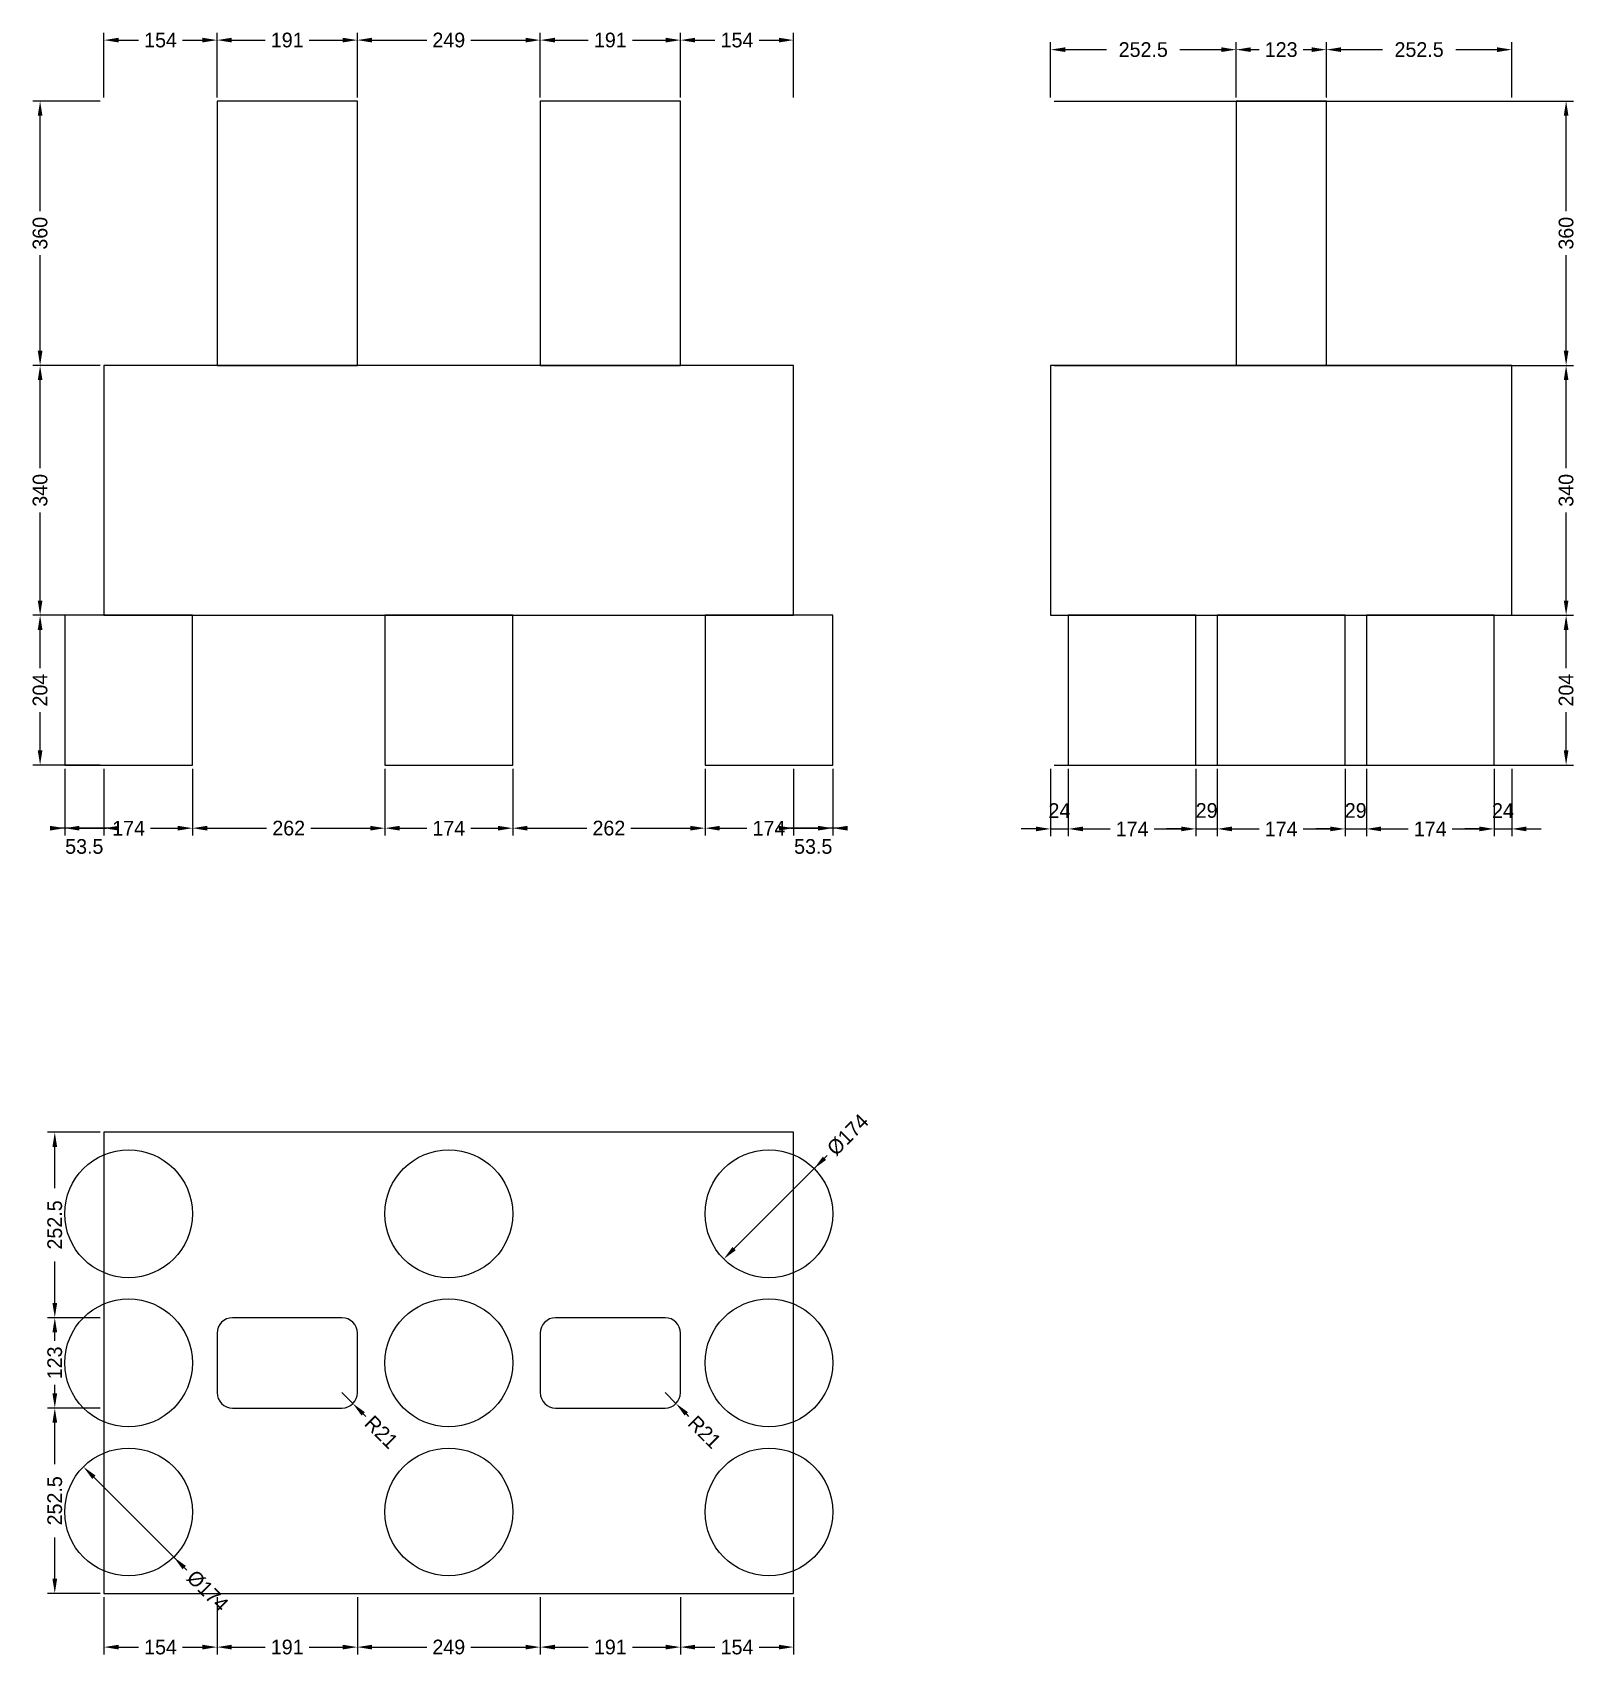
# Model space of a CAD drawing. Header units: metres. Extents: x -97 to 2001, y -83 to 2125.
import ezdxf

# ---------------------------------------------------------------- set-up
doc = ezdxf.new("R2010")
doc.units = ezdxf.units.M
for name, color, linetype in [('chengtai', 7, 'Continuous'), ('dunzhu', 7, 'Continuous'), ('zhuangji', 7, 'Continuous')]:
    doc.layers.add(name, color=color, linetype=linetype)

# ---------------------------------------------------------------- blocks, each defined once
blk = doc.blocks.new('_CLOSEDFILLED')
at = {"color": 0, "linetype": 'BYBLOCK'}
blk.add_solid([(-1, 0.16), (0, 0), (-1, -0.16)], dxfattribs=at)

msp = doc.modelspace()

# ---------------------------------------------------------------- linework, layer by layer
at = {"color": 7}
for p, q in [((0, 2037), (0, 2125)), ((154, 2037), (154, 2125)), ((154, 2037), (154, 2125)), ((345, 2037), (345, 2125)), ((345, 2037), (345, 2125)), ((594, 2037), (594, 2125)), ((594, 2037), (594, 2125)), ((785, 2037), (785, 2125)), ((785, 2037), (785, 2125)), ((939, 2037), (939, 2125)), ((20, 2115), (47, 2115)), ((107, 2115), (134, 2115)), ((174, 2115), (219.5, 2115)), ((279.5, 2115), (325, 2115)), ((365, 2115), (439.5, 2115)), ((499.5, 2115), (574, 2115)), ((614, 2115), (659.5, 2115)), ((719.5, 2115), (765, 2115)), ((805, 2115), (832, 2115)), ((892, 2115), (919, 2115)), ((1289, 2037), (1289, 2112)), ((1309, 2102), (1365.2, 2102)), ((1465.2, 2102), (1521.5, 2102)), ((1541.5, 2037), (1541.5, 2112)), ((1541.5, 2037), (1541.5, 2112)), ((1561.5, 2102), (1573, 2102)), ((1633, 2102), (1644.5, 2102)), ((1664.5, 2037), (1664.5, 2112)), ((1664.5, 2037), (1664.5, 2112)), ((1684.5, 2102), (1740.8, 2102)), ((1840.8, 2102), (1897, 2102)), ((1917, 2037), (1917, 2112)), ((-5, 2032), (-97, 2032)), ((1294, 2032), (2001, 2032)), ((-87, 1882), (-87, 2012)), ((1991, 1882), (1991, 2012)), ((-87, 1692), (-87, 1822)), ((1991, 1692), (1991, 1822)), ((-5, 1672), (-97, 1672)), ((-5, 1672), (-97, 1672)), ((1294, 1672), (2001, 1672)), ((1294, 1672), (2001, 1672)), ((-87, 1532), (-87, 1652)), ((1991, 1532), (1991, 1652)), ((-87, 1352), (-87, 1472)), ((1991, 1352), (1991, 1472)), ((-5, 1332), (-97, 1332)), ((-5, 1332), (-97, 1332)), ((1294, 1332), (2001, 1332)), ((1294, 1332), (2001, 1332)), ((-87, 1260), (-87, 1312)), ((1991, 1260), (1991, 1312)), ((-87, 1148), (-87, 1200)), ((1991, 1148), (1991, 1200)), ((-5, 1128), (-97, 1128)), ((1294, 1128), (2001, 1128)), ((-53.5, 1123), (-53.5, 1032)), ((-53.5, 1123), (-53.5, 1032)), ((0, 1123), (0, 1032)), ((120.5, 1123), (120.5, 1032)), ((120.5, 1123), (120.5, 1032)), ((382.5, 1123), (382.5, 1032)), ((382.5, 1123), (382.5, 1032)), ((556.5, 1123), (556.5, 1032)), ((556.5, 1123), (556.5, 1032)), ((818.5, 1123), (818.5, 1032)), ((818.5, 1123), (818.5, 1032)), ((939, 1123), (939, 1032)), ((992.5, 1123), (992.5, 1032)), ((992.5, 1123), (992.5, 1032)), ((1289, 1123), (1289, 1031)), ((1313, 1123), (1313, 1031)), ((1313, 1123), (1313, 1031)), ((1487, 1123), (1487, 1031)), ((1487, 1123), (1487, 1031)), ((1516, 1123), (1516, 1031)), ((1516, 1123), (1516, 1031)), ((1690, 1123), (1690, 1031)), ((1690, 1123), (1690, 1031)), ((1719, 1123), (1719, 1031)), ((1719, 1123), (1719, 1031)), ((1893, 1123), (1893, 1031)), ((1893, 1123), (1893, 1031)), ((1917, 1123), (1917, 1031)), ((20, 1042), (-73.5, 1042)), ((-33.5, 1042), (3.5, 1042)), ((63.5, 1042), (100.5, 1042)), ((140.5, 1042), (221.5, 1042)), ((281.5, 1042), (362.5, 1042)), ((402.5, 1042), (439.5, 1042)), ((499.5, 1042), (536.5, 1042)), ((576.5, 1042), (657.5, 1042)), ((717.5, 1042), (798.5, 1042)), ((838.5, 1042), (875.5, 1042)), ((1012.5, 1042), (919, 1042)), ((935.5, 1042), (972.5, 1042)), ((1269, 1041), (1249, 1041)), ((1289, 1041), (1313, 1041)), ((1333, 1041), (1353, 1041)), ((1333, 1041), (1370, 1041)), ((1430, 1041), (1467, 1041)), ((1467, 1041), (1447, 1041)), ((1487, 1041), (1516, 1041)), ((1536, 1041), (1556, 1041)), ((1536, 1041), (1573, 1041)), ((1633, 1041), (1670, 1041)), ((1670, 1041), (1650, 1041)), ((1690, 1041), (1719, 1041)), ((1739, 1041), (1759, 1041)), ((1739, 1041), (1776, 1041)), ((1836, 1041), (1873, 1041)), ((1873, 1041), (1853, 1041)), ((1893, 1041), (1917, 1041)), ((1937, 1041), (1957, 1041)), ((-5, 628), (-77, 628)), ((-67, 551.8), (-67, 608)), ((981.2, 592.7), (858.1, 469.6)), ((984.7, 596.2), (981.2, 592.7)), ((-67, 395.5), (-67, 451.8)), ((-5, 375.5), (-77, 375.5)), ((-5, 375.5), (-77, 375.5)), ((-67, 344), (-67, 355.5)), ((-67, 272.5), (-67, 284)), ((324, 273.5), (338.8, 258.7)), ((764, 273.5), (778.8, 258.7)), ((-5, 252.5), (-77, 252.5)), ((-5, 252.5), (-77, 252.5)), ((356.5, 241), (353, 244.5)), ((796.5, 241), (793, 244.5)), ((-67, 176.2), (-67, 232.5)), ((109.2, 35.3), (-13.9, 158.4)), ((-67, 20), (-67, 76.2)), ((112.7, 31.8), (109.2, 35.3)), ((-5, 0), (-77, 0)), ((0, -5), (0, -83)), ((154, -5), (154, -83)), ((154, -5), (154, -83)), ((345, -5), (345, -83)), ((345, -5), (345, -83)), ((594, -5), (594, -83)), ((594, -5), (594, -83)), ((785, -5), (785, -83)), ((785, -5), (785, -83)), ((939, -5), (939, -83)), ((20, -73), (47, -73)), ((107, -73), (134, -73)), ((174, -73), (219.5, -73)), ((279.5, -73), (325, -73)), ((365, -73), (439.5, -73)), ((499.5, -73), (574, -73)), ((614, -73), (659.5, -73)), ((719.5, -73), (765, -73)), ((805, -73), (832, -73)), ((892, -73), (919, -73))]:
    msp.add_line(p, q, dxfattribs=at)
at = {"layer": 'chengtai'}
for points in [[(0, 1332), (939, 1332), (939, 1672), (0, 1672), (0, 1332)], [(1289, 1332), (1917, 1332), (1917, 1672), (1289, 1672), (1289, 1332)], [(0, 0), (939, 0), (939, 628), (0, 628), (0, 0)]]:
    msp.add_lwpolyline(points, dxfattribs=at)
at = {"layer": 'Defpoints', "color": 7}
for p in [(0, 2115), (154, 2115), (345, 2115), (594, 2115), (785, 2115), (1289, 2102), (1541.5, 2102), (1664.5, 2102), (0, 2032), (0, 2032), (154, 2032), (154, 2032), (345, 2032), (345, 2032), (594, 2032), (594, 2032), (785, 2032), (785, 2032), (939, 2032), (1289, 2032), (1289, 2032), (1541.5, 2032), (1541.5, 2032), (1664.5, 2032), (1664.5, 2032), (1917, 2032), (-87, 1672), (0, 1672), (0, 1672), (1289, 1672), (1289, 1672), (1991, 1672), (-87, 1332), (0, 1332), (0, 1332), (1289, 1332), (1289, 1332), (1991, 1332), (-87, 1128), (-53.5, 1128), (-53.5, 1128), (0, 1128), (0, 1128), (120.5, 1128), (120.5, 1128), (382.5, 1128), (382.5, 1128), (556.5, 1128), (556.5, 1128), (818.5, 1128), (818.5, 1128), (939, 1128), (992.5, 1128), (992.5, 1128), (1289, 1128), (1289, 1128), (1313, 1128), (1313, 1128), (1487, 1128), (1487, 1128), (1516, 1128), (1516, 1128), (1690, 1128), (1690, 1128), (1719, 1128), (1719, 1128), (1893, 1128), (1893, 1128), (1917, 1128), (1991, 1128), (-53.5, 1042), (0, 1042), (120.5, 1042), (382.5, 1042), (556.5, 1042), (818.5, 1042), (992.5, 1042), (1289, 1041), (1313, 1041), (1487, 1041), (1516, 1041), (1690, 1041), (1719, 1041), (1893, 1041), (0, 628), (967, 578.5), (905.5, 517), (-67, 375.5), (0, 375.5), (0, 375.5), (324, 273.5), (764, 273.5), (-67, 252.5), (0, 252.5), (0, 252.5), (338.8, 258.7), (778.8, 258.7), (33.5, 111), (95, 49.5), (-67, 0), (0, 0), (0, 0), (154, 0), (154, 0), (345, 0), (345, 0), (594, 0), (594, 0), (785, 0), (785, 0), (939, 0), (0, -73), (154, -73), (345, -73), (594, -73), (785, -73)]:
    msp.add_point(p, dxfattribs=at)
at = {"layer": 'dunzhu'}
for p, q in [((324, 375.5), (175, 375.5)), ((764, 375.5), (615, 375.5)), ((154, 354.5), (154, 273.5)), ((345, 273.5), (345, 354.5)), ((594, 354.5), (594, 273.5)), ((785, 273.5), (785, 354.5)), ((175, 252.5), (324, 252.5)), ((615, 252.5), (764, 252.5))]:
    msp.add_line(p, q, dxfattribs=at)
for points in [[(154, 1672), (345, 1672), (345, 2032), (154, 2032), (154, 1672)], [(594, 1672), (785, 1672), (785, 2032), (594, 2032), (594, 1672)], [(1541.5, 1672), (1664.5, 1672), (1664.5, 2032), (1541.5, 2032), (1541.5, 1672)]]:
    msp.add_lwpolyline(points, dxfattribs=at)
for centre, start, end in [((175, 354.5), 90, 180), ((324, 354.5), 0, 90), ((615, 354.5), 90, 180), ((764, 354.5), 0, 90), ((175, 273.5), 180, 270), ((324, 273.5), 270, 360), ((615, 273.5), 180, 270), ((764, 273.5), 270, 360)]:
    msp.add_arc(centre, 21, start, end, dxfattribs=at)
at = {"layer": 'zhuangji'}
for points in [[(-53.5, 1128), (120.5, 1128), (120.5, 1332), (-53.5, 1332), (-53.5, 1128)], [(382.5, 1128), (556.5, 1128), (556.5, 1332), (382.5, 1332), (382.5, 1128)], [(818.5, 1128), (992.5, 1128), (992.5, 1332), (818.5, 1332), (818.5, 1128)], [(1313, 1128), (1487, 1128), (1487, 1332), (1313, 1332), (1313, 1128)], [(1516, 1128), (1690, 1128), (1690, 1332), (1516, 1332), (1516, 1128)], [(1719, 1128), (1893, 1128), (1893, 1332), (1719, 1332), (1719, 1128)]]:
    msp.add_lwpolyline(points, dxfattribs=at)
for centre in [(33.5, 517), (469.5, 517), (905.5, 517), (33.5, 314), (469.5, 314), (905.5, 314), (33.5, 111), (469.5, 111), (905.5, 111)]:
    msp.add_circle(centre, 87, dxfattribs=at)

# ---------------------------------------------------------------- block references
at = {"color": 7, "xscale": 20, "yscale": 20}
for p, rotation in [((0, 2115), 180), ((154, 2115), 180), ((345, 2115), 180), ((594, 2115), 180), ((785, 2115), 180), ((1289, 2102), 180), ((1541.5, 2102), 180), ((1664.5, 2102), 180), ((-87, 2032), 90), ((1991, 2032), 90), ((-87, 1672), 270), ((1991, 1672), 270), ((-87, 1672), 90), ((1991, 1672), 90), ((-87, 1332), 270), ((1991, 1332), 270), ((-87, 1332), 90), ((1991, 1332), 90), ((-87, 1128), 270), ((1991, 1128), 270), ((-53.5, 1042), 180), ((0, 1042), 180), ((120.5, 1042), 180), ((382.5, 1042), 180), ((556.5, 1042), 180), ((818.5, 1042), 180), ((992.5, 1042), 180), ((1313, 1041), 180), ((1313, 1041), 180), ((1516, 1041), 180), ((1516, 1041), 180), ((1719, 1041), 180), ((1719, 1041), 180), ((1917, 1041), 180), ((-67, 628), 90), ((967, 578.5), 225), ((844, 455.5), 225), ((-67, 375.5), 270), ((-67, 375.5), 90), ((-67, 252.5), 270), ((-67, 252.5), 90), ((338.8, 258.7), 135), ((778.8, 258.7), 135), ((-28, 172.5), 135), ((95, 49.5), 135), ((-67, 0), 270), ((0, -73), 180), ((154, -73), 180), ((345, -73), 180), ((594, -73), 180), ((785, -73), 180)]:
    msp.add_blockref('_CLOSEDFILLED', p, dxfattribs=dict(at, rotation=rotation))
for p in [(154, 2115), (345, 2115), (594, 2115), (785, 2115), (939, 2115), (1541.5, 2102), (1664.5, 2102), (1917, 2102), (-53.5, 1042), (120.5, 1042), (382.5, 1042), (556.5, 1042), (818.5, 1042), (939, 1042), (992.5, 1042), (1289, 1041), (1487, 1041), (1487, 1041), (1690, 1041), (1690, 1041), (1893, 1041), (1893, 1041), (154, -73), (345, -73), (594, -73), (785, -73), (939, -73)]:
    msp.add_blockref('_CLOSEDFILLED', p, dxfattribs=at)

# ---------------------------------------------------------------- texts
at = {"color": 7, "char_height": 20, "attachment_point": 5}
for s, insert in [('154', (77, 2115)), ('191', (249.5, 2115)), ('249', (469.5, 2115)), ('191', (689.5, 2115)), ('154', (862, 2115)), ('252.5', (1415.2, 2102)), ('123', (1603, 2102)), ('252.5', (1790.8, 2102)), ('24', (1301, 1066)), ('29', (1501.5, 1066)), ('29', (1704.5, 1066)), ('24', (1905, 1066)), ('174', (33.5, 1042)), ('262', (251.5, 1042)), ('174', (469.5, 1042)), ('262', (687.5, 1042)), ('174', (905.5, 1042)), ('174', (1400, 1041)), ('174', (1603, 1041)), ('174', (1806, 1041)), ('53.5', (-26.8, 1017)), ('53.5', (965.8, 1017)), ('154', (77, -73)), ('191', (249.5, -73)), ('249', (469.5, -73)), ('191', (689.5, -73)), ('154', (862, -73))]:
    msp.add_mtext(s, dxfattribs=dict(at, insert=insert))
for s, insert, rotation in [('360', (-87, 1852), 90), ('360', (1991, 1852), 90), ('340', (-87, 1502), 90), ('340', (1991, 1502), 90), ('204', (-87, 1230), 90), ('204', (1991, 1230), 90), ('%%c174', (1013, 624.5), 45), ('252.5', (-67, 501.8), 90), ('123', (-67, 314), 90), ('R21', (377.7, 219.8), 315), ('R21', (817.7, 219.8), 315), ('252.5', (-67, 126.2), 90), ('%%c174', (141, 3.5), 315)]:
    msp.add_mtext(s, dxfattribs=dict(at, insert=insert, rotation=rotation))

doc.saveas('drawing.dxf')
